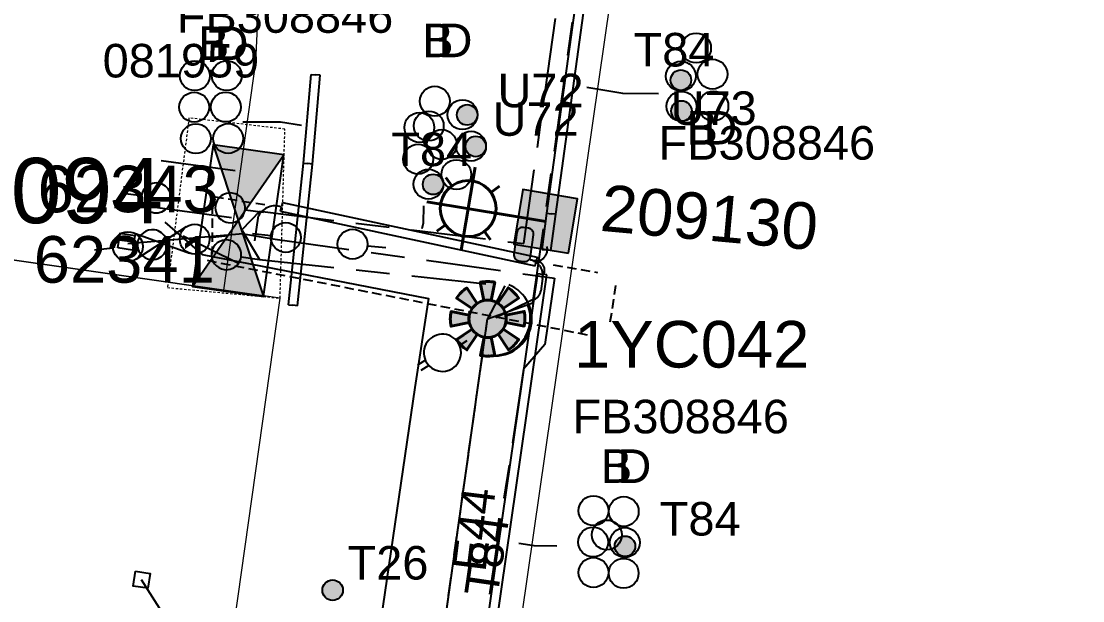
# Model space of a CAD drawing. Header units: metres. Extents: x 280709 to 281347, y 6137535 to 6138306.
# Drawn here: x 280972.4 to 281029.3, y 6137921.7 to 6137952.8 of the extents above; entities that cross this region are included whole.
import ezdxf
from ezdxf.enums import TextEntityAlignment as Align

# ---------------------------------------------------------------- set-up
doc = ezdxf.new("R2010")
doc.units = ezdxf.units.M
for name, pattern in [('Cable Exist OH', [1, 1, 0]), ('Cable Exist UG', [8.2, 4, -1.2, 1.8, -1.2]), ('DASHED', [0.75, 0.5, -0.25]), ('HIDDEN', [0.375, 0.25, -0.125]), ('HIDDEN2', [0.1875, 0.125, -0.0625])]:
    doc.linetypes.add(name, pattern=pattern)
doc.layers.get('0').update_dxf_attribs({"color": 6})
for name, color, linetype in [('_User DUCT CONFIGS', 7, 'Continuous'), ('Duct_SP_EXT', 7, 'Continuous'), ('Equip_HV_EXT', 7, 'Continuous'), ('Equip_LV_EXT', 7, 'Continuous'), ('Equip_SP_LV_EXT', 7, 'Continuous'), ('Equip_SP_SL_EXT', 7, 'Continuous'), ('Mains_HV_EXT', 7, 'Continuous'), ('Mains_LV_EXT', 7, 'Continuous'), ('Mains_SL_EXT', 7, 'Continuous'), ('OH_Details_SP_MISC', 7, 'Continuous'), ('Services_SP_EXT', 7, 'Continuous'), ('Sub_SP_EXT', 7, 'Continuous'), ('SupportsOH_SP_TR_HV_LV_SL_EXT', 7, 'Continuous'), ('SupportsUG_SP_LV_SL_EXT', 7, 'Continuous'), ('Trench_SP_EXT', 7, 'Continuous')]:
    doc.layers.add(name, color=color, linetype=linetype)
doc.layers.add('Cadastre Land Parcels_SP_EXT', color=9, linetype='Continuous', lineweight=5)
doc.layers.add('Cadastre Other Property_SP_EXT', color=9, linetype='HIDDEN', lineweight=5)
doc.layers.add('UNKNOWN_FEATURES', color=1, linetype='DASHED', plot=False)
doc.styles.add('COLUMN_LABEL', font='arial.ttf')
doc.styles.add('iecARIAL', font='arial.ttf', dxfattribs={"height": 2})
doc.styles.add('POLE_LABEL', font='arial.ttf')
doc.styles.get("Standard").update_dxf_attribs({"font": 'arial.ttf'})
doc.styles.add('SWITCH_LABEL', font='arial.ttf', dxfattribs={"height": 2.5})
doc.linetypes.add('Cable E UG', pattern='A,6,-0.5,["E",Standard,S=1.7,R=0,X=0.5,Y=-1],-2.9', length=9.4)

# ---------------------------------------------------------------- blocks, each defined once
blk = doc.blocks.new('SUB_PADMOUNT_EXT')
for points in [[(0, 0), (-3.84, 1.92), (-3.84, -1.92)], [(0, 0), (3.84, 1.92), (3.84, -1.92)]]:
    blk.add_hatch(color=256).paths.add_polyline_path(points)
for p, q in [((3.84, 1.92), (-3.84, -1.92)), ((-3.84, 1.92), (3.84, -1.92))]:
    blk.add_line(p, q)
blk.add_lwpolyline([(-3.84, -1.92), (3.84, -1.92), (3.84, 1.92), (-3.84, 1.92)], close=True)
for tag, height, flags, p in [('ASSET_NUM', 3.5, 8, (2, 2)), ('STREET_CODE', 0.2, 9, (1.5, 0)), ('OPERATING_VOLTAGE', 0.2, 9, (1.5, -0.6)), ('CONSTRUCTED_VOLTAGE', 0.2, 9, (1.5, -0.2)), ('NO_PHASES', 0.2, 9, (1.5, -0.4)), ('ORIENTATION', 0.2, 9, (1.5, -0.8)), ('OWNED_BY', 0.2, 9, (1.5, -1)), ('OPERATED_BY', 0.2, 9, (1.5, -1.2)), ('SECONDARY_VOLTAGE', 0.2, 9, (1.5, -1.6)), ('STATE', 0.2, 9, (1.5, -1.8)), ('MAINTAINED_BY', 0.2, 9, (1.5, -1.4)), ('SUBSTATION_TYPE', 0.2, 9, (1.5, -2.2)), ('PARENT', 0.2, 9, (1.5, -2)), ('USAGE', 0.2, 9, (1.5, -2.4)), ('LEGEND', 0.2, 9, (1.5, -2.6)), ('LOCATION', 0.2, 9, (1.5, -2.8)), ('STREETNAME', 0.2, 9, (1.5, -3)), ('SUBURB', 0.2, 9, (1.5, -3.2)), ('NOTES', 0.2, 9, (1.5, -3.4)), ('Z', 0.2, 1, (1.5, -3.6))]:
    blk.add_attdef(tag, text='', height=height, dxfattribs=dict(flags=flags)).set_placement(p, align=Align.MIDDLE_LEFT)
blk = doc.blocks.new('COLUMN_EXT')
blk.add_hatch(color=256).paths.add_polyline_path([(-1.485, 1.485), (-1.485, -1.485), (1.485, -1.485), (1.485, 1.485)])
blk.add_lwpolyline([(-1.485, -1.485), (1.485, -1.485), (1.485, 1.485), (-1.485, 1.485)], close=True)
for tag, height, style, flags, p in [('ASSET_NUM', 2.5, 'COLUMN_LABEL', 8, (2, 2)), ('STRUCTURE_PLANT_NUMBER', 0.2, 'POLE_LABEL', 9, (1.813, 0.031)), ('STREET_CODE', 0.2, 'COLUMN_LABEL', 9, (1.813, -0.2))]:
    blk.add_attdef(tag, text='', height=height, dxfattribs=dict(style=style, flags=flags)).set_placement(p, align=Align.MIDDLE_LEFT)
at = {"flags": 9}
for tag, p in [('OWNED_BY', (1.813, -0.6)), ('COLUMN_TYPE', (1.813, -0.4)), ('STATE', (1.813, -0.8)), ('USAGE', (1.813, -1)), ('LEGEND', (1.813, -1.2)), ('STREETNAME', (1.813, -1.6)), ('SUBURB', (1.813, -1.8)), ('LOCATION', (1.813, -1.4)), ('NOTES', (1.813, -2))]:
    blk.add_attdef(tag, text='', height=0.2, dxfattribs=at).set_placement(p, align=Align.MIDDLE_LEFT)
at = {"flags": 1}
blk.add_attdef('Z', (1.813, -2.351), '', height=0.2, dxfattribs=at)
blk = doc.blocks.new('DUCT_EXT')
blk.add_circle((0, 0.8), 0.8)
at = {"flags": 1}
blk.add_attdef('Z', (0, 0), '', height=0.2, dxfattribs=at)
at = {"flags": 9}
for tag, p in [('DUCT_CODE', (0, 0)), ('XSECT_TYPE', (0, -0.2)), ('STATE', (0, -0.6)), ('FB_REFERENCE', (0, -0.4)), ('NOTES', (0, -0.8))]:
    blk.add_attdef(tag, text='', height=0.2, dxfattribs=at).set_placement(p, align=Align.MIDDLE_LEFT)
blk = doc.blocks.new('*U72')
for p, q in [((3.127, 3.068), (3.496, 3.403)), ((3.351, 2.822), (3.719, 3.157)), ((1.674, 1.746), (1.306, 1.411)), ((1.897, 1.501), (1.529, 1.166))]:
    blk.add_line(p, q)
blk.add_lwpolyline([(1.775, 1.614, 1), (3.249, 2.954, 1)], format="xyb", close=True)
at = {"flags": 9}
for tag, p in [('ACTUAL_STATUS', (0, 0)), ('OPERATING_VOLTAGE', (0, -0.6)), ('CONSTRUCTED_VOLTAGE', (0, -0.2)), ('NO_PHASES', (0, -0.4)), ('ORIENTATION', (0, -0.8)), ('OWNED_BY', (0, -1)), ('STATE', (0, -1.2)), ('SWITCH_TYPE', (0, -1.4)), ('USAGE', (0, -1.6)), ('LEGEND', (0, -1.8)), ('NOTES', (0, -2))]:
    blk.add_attdef(tag, text='', height=0.2, dxfattribs=at).set_placement(p, align=Align.MIDDLE_LEFT)
at = {"flags": 1}
blk.add_attdef('Z', (0, 0), '', height=0.2, dxfattribs=at)
blk = doc.blocks.new('SL_LANTERN_EXT')
at = {"lineweight": 40}
for p, q in [((0, 1.968), (0, 6.468)), ((-1.459, 5.676), (-1.061, 5.278)), ((1.458, 5.676), (1.06, 5.278)), ((-2.25, 4.218), (2.25, 4.218)), ((-1.459, 2.759), (-1.061, 3.157)), ((1.458, 2.759), (1.06, 3.157)), ((0, 0), (0, 2.721))]:
    blk.add_line(p, q, dxfattribs=at)
blk.add_circle((0, 4.218), 1.5, dxfattribs=at)
at = {"style": 'iecARIAL', "flags": 9}
blk.add_attdef('ASSET_NUM', (1.5, 1.5), '', height=2.5, dxfattribs=at)
for tag, p, height, flags in [('CONSTRUCTED_VOLTAGE', (0.981, -0.653), 0.2, 9), ('CONTROL_TYPE', (0.981, -0.853), 0.2, 9), ('LANTERN_PURPOSE', (0.981, -1.053), 0.2, 9), ('LANTERN_TYPE', (0.981, -1.253), 0.2, 9), ('LNUMBER', (2.181, -3.253), 2.5, 8), ('OPERATING_VOLTAGE', (0.981, -1.653), 0.2, 9), ('ORIENTATION', (0.981, -1.853), 0.2, 9), ('NO_PHASES', (0.981, -1.453), 0.2, 9), ('OWNED_BY', (0.981, -2.053), 0.2, 9), ('STATE', (0.981, -2.253), 0.2, 9), ('USAGE', (0.981, -2.453), 0.2, 9), ('CEXIST', (0.981, -2.653), 0.2, 9), ('CNEW', (0.981, -2.853), 0.2, 9), ('CNUMBER', (0.981, -3.053), 0.2, 9), ('CREMOVE', (0.981, -3.253), 0.2, 9), ('CREPLACE', (0.981, -3.453), 0.2, 9), ('LKINGHEIGHT', (0.981, -3.653), 0.2, 9), ('LBRACKET', (0.981, -3.853), 0.2, 9), ('LBRACKETVOCAB', (0.981, -4.053), 0.2, 9), ('LCATEGORY', (0.981, -4.253), 0.2, 9), ('LCHARGE1', (0.981, -4.453), 0.2, 9), ('LCHARGE1PERCENT', (0.981, -4.653), 0.2, 9), ('LCHARGE2', (0.981, -4.853), 0.2, 9), ('LCHARGE2PERCENT', (0.981, -5.053), 0.2, 9), ('LCHARGE3', (0.981, -5.253), 0.2, 9), ('LCHARGE3PERCENT', (0.981, -5.453), 0.2, 9), ('LEXIST', (0.981, -5.653), 0.2, 9), ('LLAMP', (0.981, -5.853), 0.2, 9), ('LLAMPVOCAB', (0.981, -6.053), 0.2, 9), ('LMAST', (0.981, -6.253), 0.2, 9), ('LMASTVOCAB', (0.981, -6.453), 0.2, 9), ('LNEW', (0.981, -6.653), 0.2, 9), ('LANTNUMBER', (0.981, -6.853), 0.2, 9), ('LOUTREACH', (0.981, -7.253), 0.2, 9), ('LOUTREACHVOCAB', (0.981, -7.453), 0.2, 9), ('LRATECODE', (0.981, -7.653), 0.2, 9), ('LREMOVE', (0.981, -7.853), 0.2, 9), ('LREPLACE', (0.981, -8.053), 0.2, 9), ('LTYPE', (0.981, -8.253), 0.2, 9), ('LTYPEVOCAB', (0.981, -8.453), 0.2, 9), ('LEGEND', (0.981, -8.653), 0.2, 9), ('STREETNAME', (0.981, -9.253), 0.2, 9), ('LOCATION', (0.981, -8.853), 0.2, 9), ('NOTES', (0.981, -9.053), 0.2, 9), ('SUBURB', (0.981, -9.453), 0.2, 1)]:
    blk.add_attdef(tag, p, '', height=height, dxfattribs=dict(flags=flags))
blk = doc.blocks.new('SL_NIGHTWATCH_EXT')
at = {"lineweight": 40}
h = blk.add_hatch(color=256, dxfattribs=at)
h.paths.add_polyline_path([(0.387, 1.962, 0.098491), (-0.394, 1.961), (-0.197, 0.98, -0.098491), (0.193, 0.981)])
h.paths.add_polyline_path([(0.554, 0.832, -0.098491), (0.83, 0.557), (1.661, 1.114, 0.098491), (1.108, 1.665)])
h.paths.add_polyline_path([(0.98, 0.197, -0.098491), (0.981, -0.193), (1.962, -0.387, 0.098491), (1.961, 0.394)])
h.paths.add_polyline_path([(0.832, -0.554, -0.098491), (0.557, -0.83), (1.114, -1.661, 0.098491), (1.665, -1.108)])
h.paths.add_polyline_path([(-0.193, -0.981), (-0.387, -1.962, 0.098491), (0.394, -1.961), (0.197, -0.98, -0.098491)])
h.paths.add_polyline_path([(-0.83, -0.557), (-1.661, -1.114, 0.098491), (-1.108, -1.665), (-0.554, -0.832, -0.098491)])
h.paths.add_polyline_path([(-0.981, 0.193), (-1.962, 0.387, 0.098491), (-1.961, -0.394), (-0.98, -0.197, -0.098491)])
h.paths.add_polyline_path([(-1.114, 1.661, 0.098491), (-1.665, 1.108), (-0.832, 0.554, -0.098491), (-0.557, 0.83)])
for p, q in [((-1.165, 1.626), (-1.165, 1.626, 0)), ((-1.103, 1.644), (-1.103, 1.644, 0)), ((1.082, 1.626), (1.082, 1.626, 0)), ((1.965, -0.374), (1.965, -0.374, 0)), ((-0.856, -0.574), (-0.856, -0.574, 0)), ((0.819, -0.574), (0.819, -0.574, 0)), ((1.131, -1.65), (1.131, -1.65, 0))]:
    blk.add_line(p, q, dxfattribs=at)
for points in [[(-0.197, 0.98, -0.098491), (0.193, 0.981), (0.387, 1.962, 0.098491), (-0.394, 1.961)], [(-0.557, 0.83, 0.098491), (-0.832, 0.554), (-1.665, 1.108, -0.098491), (-1.114, 1.661)], [(0.83, 0.557), (1.661, 1.114, 0.098491), (1.108, 1.665), (0.554, 0.832, -0.098491)], [(-0.981, 0.193, 0.098491), (-0.98, -0.197), (-1.961, -0.394, -0.098491), (-1.962, 0.387)], [(0.981, -0.193), (1.962, -0.387, 0.098491), (1.961, 0.394), (0.98, 0.197, -0.098491)], [(-0.83, -0.557, 0.098491), (-0.554, -0.832), (-1.108, -1.665, -0.098491), (-1.661, -1.114)], [(0.557, -0.83), (1.114, -1.661, 0.098491), (1.665, -1.108), (0.832, -0.554, -0.098491)], [(0.197, -0.98), (0.394, -1.961, -0.098491), (-0.387, -1.962), (-0.193, -0.981, 0.098491)]]:
    blk.add_lwpolyline(points, format="xyb", close=True, dxfattribs=at)
blk.add_circle((0, 0), 1, dxfattribs=at)
blk = doc.blocks.new('CCP_EXT')
at = {"flags": 9}
for tag, p in [('OWNED_BY', (0, -1)), ('USAGE', (0, -1.2)), ('STATE', (0, -1.8)), ('LEGEND', (0, -1.4)), ('LIFE_SUPPORT', (0, -1.6)), ('NOTES', (0, -2))]:
    blk.add_attdef(tag, text='', height=0.2, dxfattribs=at).set_placement(p, align=Align.MIDDLE_LEFT)
blk.add_wipeout([(0, 0.566), (0.566, 0), (0, -0.566), (-0.566, 0)])
blk.add_lwpolyline([(-0.566, 0), (0, 0.566), (0.566, 0), (0, -0.566), (-0.566, 0)])
at = {"flags": 1}
blk.add_attdef('Z', (0, 0), '', height=0.2, dxfattribs=at)
at = {"flags": 9}
for tag, p in [('CCP_TYPE', (0, 0)), ('OPERATING_VOLTAGE', (0, -0.6)), ('CONSTRUCTED_VOLTAGE', (0, -0.2)), ('NO_PHASES', (0, -0.4)), ('ORIENTATION', (0, -0.8))]:
    blk.add_attdef(tag, text='', height=0.2, dxfattribs=at).set_placement(p, align=Align.MIDDLE_LEFT)
blk = doc.blocks.new('POLE_EXT')
blk.add_hatch(color=256).paths.add_polyline_path([(-1, 0, 1), (1, 0, 1)])
blk.add_lwpolyline([(-1, 0, 1), (1, 0, 1)], format="xyb", close=True)
for tag, height, flags, p in [('pNumber', 2.5, 8, (-17.84, 2.067)), ('OWNED_BY', 0.2, 9, (1.355, -0.4)), ('PARENT', 0.2, 9, (1.355, -0.6)), ('SPECIAL_USE', 0.2, 9, (1.355, -0.8)), ('STATE', 0.2, 9, (1.355, -1)), ('USAGE', 0.2, 9, (1.355, -1.2)), ('cLV', 0.2, 9, (1.355, -1.4)), ('hDepth', 0.2, 9, (1.355, -1.6)), ('hDia', 0.2, 9, (1.355, -1.8)), ('cHV', 0.2, 9, (1.355, -2)), ('LBRACKET', 0.2, 9, (1.355, -2.2)), ('LExisting', 0.2, 9, (1.355, -2.4)), ('LANTNUMBER', 0.2, 9, (1.355, -2.6)), ('LOther', 0.2, 9, (1.355, -2.8)), ('cLinedev', 0.2, 9, (1.355, -3.4)), ('LRemove', 0.2, 9, (1.355, -3)), ('LEGEND', 0.2, 9, (1.355, -3.2)), ('pExisting', 0.2, 9, (1.355, -3.8)), ('LOCATION', 0.2, 9, (1.355, -3.6)), ('PFNUMBER', 0.2, 9, (1.355, -4)), ('pFooting', 0.2, 9, (1.355, -4.4)), ('pNew', 0.2, 9, (1.355, -4.6)), ('NEWPFNUMBER', 0.2, 9, (1.355, -4.2)), ('pRelocate', 0.2, 9, (1.355, -5)), ('pRemove', 0.2, 9, (1.355, -5.2)), ('pReplace', 0.2, 9, (1.355, -5.4)), ('pStay', 0.2, 9, (1.355, -5.6)), ('cspan', 0.2, 9, (1.355, -6)), ('STREETNAME', 0.2, 9, (1.355, -6.2)), ('pType', 0.2, 9, (1.355, -5.8)), ('SUBURB', 0.2, 9, (1.355, -6.4)), ('NOTES', 0.2, 9, (1.355, -6.6)), ('MAINTAINED_BY', 0.2, 9, (1.355, -6.814)), ('OPERATED_BY', 0.2, 9, (1.355, -7.014))]:
    blk.add_attdef(tag, text='', height=height, dxfattribs=dict(flags=flags)).set_placement(p, align=Align.MIDDLE_LEFT)
at = {"style": 'POLE_LABEL'}
for tag, height, flags, p in [('ASSET_NUM', 2.5, 8, (2, 2)), ('STRUCTURE_PLANT_NUMBER', 0.2, 9, (1.355, 0.028)), ('STREET_CODE', 0.2, 9, (1.355, -0.2))]:
    blk.add_attdef(tag, text='', height=height, dxfattribs=dict(at, flags=flags)).set_placement(p, align=Align.MIDDLE_LEFT)
at = {"flags": 1}
blk.add_attdef('Z', (1.355, -7.328), '', height=0.2, dxfattribs=at)
blk = doc.blocks.new('HV_STJ_EXT')
h = blk.add_hatch(color=256)
edge = h.paths.add_edge_path()
edge.add_ellipse((-0.586, 0.131), major_axis=(0.226, 0.226), ratio=1, start_angle=45, end_angle=135)
edge.add_line((-0.906, 0.131), (-0.906, -0.131))
edge.add_ellipse((-0.586, -0.131), major_axis=(0.226, 0.226), ratio=1, start_angle=135, end_angle=225)
edge.add_line((-0.586, -0.451), (0.586, -0.451))
edge.add_ellipse((0.586, -0.131), major_axis=(-0.226, 0.226), ratio=1, start_angle=135, end_angle=225)
edge.add_line((0.906, -0.131), (0.906, 0.131))
edge.add_ellipse((0.586, 0.131), major_axis=(-0.226, 0.226), ratio=1, start_angle=225, end_angle=315)
edge.add_line((0.586, 0.451), (-0.586, 0.451))
blk.add_lwpolyline([(-0.906, 0.131), (-0.906, -0.131, 0.414214), (-0.586, -0.451), (0.586, -0.451, 0.414214), (0.906, -0.131), (0.906, 0.131, 0.414214), (0.586, 0.451), (-0.586, 0.451, 0.414214)], format="xyb", close=True)
for tag, flags, p in [('ORIENTATION', 9, (1.5, 0)), ('USAGE', 9, (1.5, -0.2)), ('LEGEND', 9, (1.5, -0.4)), ('NOTES', 9, (1.5, -0.6)), ('Z', 1, (1.5, -0.8))]:
    blk.add_attdef(tag, text='', height=0.2, dxfattribs=dict(flags=flags)).set_placement(p, align=Align.MIDDLE_LEFT)
blk = doc.blocks.new('LV_UG_DFUSE_OPEN_EXT')
for points in [[(1, 0), (0, 0)], [(6.2, 0.013), (7.2, 0.013)]]:
    blk.add_lwpolyline(points)
for centre in [(1.8, 0), (5.4, 0.011)]:
    blk.add_circle(centre, 0.8)
at = {"flags": 9}
for tag, p in [('ACTUAL_STATUS', (0, 0)), ('OPERATING_VOLTAGE', (0, -0.6)), ('CONSTRUCTED_VOLTAGE', (0, -0.2)), ('NO_PHASES', (0, -0.4)), ('ORIENTATION', (0, -0.8)), ('STATE', (0, -1)), ('SWITCH_TYPE', (0, -1.2)), ('USAGE', (0, -1.4)), ('NOTES', (0, -1.6))]:
    blk.add_attdef(tag, text='', height=0.2, dxfattribs=at).set_placement(p, align=Align.MIDDLE_LEFT)
at = {"flags": 1}
blk.add_attdef('Z', (0, 0), '', height=0.2, dxfattribs=at)
blk = doc.blocks.new('LV_UG_DFUSE_CLOSED_EXT')
for points in [[(5.04, 0.726), (2.156, -0.717)], [(5.049, -0.707), (2.156, 0.717)], [(1, 0), (0, 0)], [(6.2, 0.013), (7.2, 0.013)]]:
    blk.add_lwpolyline(points)
for centre in [(1.8, 0), (5.4, 0.011)]:
    blk.add_circle(centre, 0.8)
at = {"flags": 9}
for tag, p in [('ACTUAL_STATUS', (0, 0)), ('OPERATING_VOLTAGE', (0, -0.6)), ('CONSTRUCTED_VOLTAGE', (0, -0.2)), ('NO_PHASES', (0, -0.4)), ('ORIENTATION', (0, -0.8)), ('STATE', (0, -1)), ('SWITCH_TYPE', (0, -1.2)), ('USAGE', (0, -1.4)), ('NOTES', (0, -1.6))]:
    blk.add_attdef(tag, text='', height=0.2, dxfattribs=at).set_placement(p, align=Align.MIDDLE_LEFT)
at = {"flags": 1}
blk.add_attdef('Z', (0, 0), '', height=0.2, dxfattribs=at)
blk = doc.blocks.new('SWG_HOLEC_SU_EXT')
blk.add_line((1.8, -2), (5.8, -2))
for points in [[(1.8, -0.8, 1), (1.8, 0.8, 1)], [(5.8, -0.8, 1), (5.8, 0.8, 1)]]:
    blk.add_lwpolyline(points, format="xyb", close=True)
for points in [[(1, 0), (0, 0)], [(6.6, 0), (7.6, 0)]]:
    blk.add_lwpolyline(points)
at = {"style": 'SWITCH_LABEL', "flags": 8}
blk.add_attdef('ASSET_NUM', text='', height=2.5, rotation=179.9544, dxfattribs=at).set_placement((-2.4, 0), align=Align.MIDDLE_LEFT)
at = {"flags": 1}
blk.add_attdef('Z', (0, 0), '', height=0.2, dxfattribs=at)
at = {"flags": 9}
for tag, p in [('ACTUAL_STATUS', (0, -0.4)), ('CONSTRUCTED_VOLTAGE', (0, -0.6)), ('OPERATING_VOLTAGE', (0, -1)), ('ORIENTATION', (0, -1.2)), ('NO_PHASES', (0, -0.8)), ('OWNED_BY', (0, -1.4)), ('STATE', (0, -1.8)), ('PARENT', (0, -1.6)), ('SWITCH_TYPE', (0, -2)), ('USAGE', (0, -2.2)), ('STREETNAME', (0, -2.6)), ('SUBURB', (0, -2.8)), ('LOCATION', (0, -2.4)), ('NOTES', (0, -3))]:
    blk.add_attdef(tag, text='', height=0.2, dxfattribs=at).set_placement(p, align=Align.MIDDLE_LEFT)
at = {"style": 'SWITCH_LABEL', "flags": 9}
blk.add_attdef('STREET_CODE', text='', height=0.2, dxfattribs=at).set_placement((0, -0.2), align=Align.MIDDLE_LEFT)
blk = doc.blocks.new('CABLE_LARGE_EXT')
h = blk.add_hatch(color=256)
edge = h.paths.add_edge_path()
edge.add_arc((0, 0.55), 0.55, 0, 360)
blk.add_circle((0, 0.55), 0.55)
at = {"flags": 1}
blk.add_attdef('Z', (0, 0), '', height=0.2, dxfattribs=at)
at = {"flags": 9}
for tag, p in [('COND_CODE', (0, 0)), ('XSECT_SIZE', (0, -0.6)), ('STATE', (0, -0.4)), ('FB_REFERENCE', (0, -0.2)), ('NOTES', (0, -0.8))]:
    blk.add_attdef(tag, text='', height=0.2, dxfattribs=at).set_placement(p, align=Align.MIDDLE_LEFT)

msp = doc.modelspace()

# ---------------------------------------------------------------- linework, layer by layer
at = {"layer": '_User DUCT CONFIGS'}
for points in [[(281006.57, 6137948.882), (281004.66, 6137948.899), (281002.722, 6137949.214)], [(280984.284, 6137947.377), (280986.316, 6137947.375), (280987.44, 6137947.198)], [(280993.973, 6137942.876), (280993.965, 6137941.947), (280993.895, 6137941.634)], [(281001.115, 6137924.625), (280999.915, 6137924.635), (280999.087, 6137924.761)]]:
    msp.add_lwpolyline(points, dxfattribs=at)
at = {"layer": 'Cadastre Land Parcels_SP_EXT', "linetype": 'Continuous'}
for points in [[(280984.996, 6137950.595), (280986.57, 6137983.825), (280984.223, 6137989.25), (280948.237, 6137994.65), (280941.476, 6137995.665), (280896.999, 6138002.339), (280893.556, 6137999.773), (280888.53, 6137965.066), (280938.729, 6137957.537), (280936.888, 6137944.996), (280983.27, 6137938.357), (280984.996, 6137950.595)], [(281086.769, 6137935.096), (281093.081, 6137969.872), (281090.651, 6137973.273), (281011.554, 6137985.144), (281008.112, 6137982.578), (280997.012, 6137905.478), (281036.794, 6137899.515), (281078.287, 6137893.302), (281086.769, 6137935.096)], [(280986.29, 6137937.921), (280983.27, 6137938.357), (280936.888, 6137944.996), (280936.458, 6137945.057), (280935.101, 6137935.684), (280933.536, 6137924.956), (280980.44, 6137918.317), (280983.464, 6137917.88), (280986.29, 6137937.921)]]:
    msp.add_lwpolyline(points, close=True, dxfattribs=at)
at = {"layer": 'Cadastre Other Property_SP_EXT', "linetype": 'HIDDEN2'}
msp.add_lwpolyline([(280986.289, 6137937.922), (280986.546, 6137946.987), (280981.407, 6137947.585), (280980.247, 6137938.488), (280986.289, 6137937.922)], close=True, dxfattribs=at)
at = {"layer": 'Duct_SP_EXT'}
for p, q in [((281000.585, 6137942.483), (281003.748, 6137965.311)), ((281001.06, 6137942.419), (281004.224, 6137965.245)), ((280987.542, 6137945.16), (280987.959, 6137949.921)), ((280987.959, 6137949.921), (280988.198, 6137949.9)), ((280988.02, 6137945.114), (280988.437, 6137949.88)), ((280988.437, 6137949.88), (280988.198, 6137949.9)), ((280986.742, 6137937.568), (280987.542, 6137945.162)), ((280987.22, 6137937.518), (280988.02, 6137945.112)), ((280987.542, 6137945.162), (280987.542, 6137945.16)), ((280987.542, 6137945.162), (280987.781, 6137945.137)), ((280987.542, 6137945.16), (280987.781, 6137945.137)), ((280988.02, 6137945.112), (280987.781, 6137945.137)), ((280988.02, 6137945.114), (280987.781, 6137945.137)), ((280988.02, 6137945.112), (280988.02, 6137945.114)), ((280986.319, 6137942.578), (280986.37, 6137942.813)), ((280986.42, 6137943.048), (280986.37, 6137942.813)), ((280986.42, 6137943.048), (281000.069, 6137940.123)), ((280986.319, 6137942.578), (280999.969, 6137939.653)), ((281000.331, 6137940.538), (281000.585, 6137942.482)), ((281000.585, 6137942.482), (281000.585, 6137942.483)), ((281000.585, 6137942.483), (281000.823, 6137942.451)), ((281000.585, 6137942.482), (281000.823, 6137942.451)), ((281000.807, 6137940.476), (281001.061, 6137942.42)), ((281001.061, 6137942.42), (281000.823, 6137942.451)), ((281001.06, 6137942.419), (281000.823, 6137942.451)), ((281001.061, 6137942.42), (281001.06, 6137942.419)), ((281000.331, 6137940.538), (281000.569, 6137940.507)), ((281000.069, 6137940.123), (281000.019, 6137939.888)), ((281000.807, 6137940.476), (281000.569, 6137940.507)), ((280999.969, 6137939.653), (281000.019, 6137939.888)), ((280996.03, 6137910.997), (281000.109, 6137939.249)), ((280996.504, 6137910.917), (281000.584, 6137939.18)), ((281000.109, 6137939.249), (281000.346, 6137939.214)), ((281000.584, 6137939.18), (281000.346, 6137939.214)), ((280986.742, 6137937.568), (280986.981, 6137937.543)), ((280987.22, 6137937.518), (280986.981, 6137937.543))]:
    msp.add_line(p, q, dxfattribs=at)
at = {"layer": 'Mains_HV_EXT', "linetype": 'Cable Exist UG'}
for points in [[(280999.355, 6137940.844), (281002.771, 6137965.204), (281010.832, 6137964.207), (281012.222, 6137965.293)], [(280984.252, 6137941.594), (280985.195, 6137942.581), (280999.355, 6137940.844)], [(280984.256, 6137941.551), (280985.191, 6137940), (280998.332, 6137938.579), (280998.332, 6137938.579), (280997.412, 6137936.812)]]:
    msp.add_lwpolyline(points, dxfattribs=at)
at = {"layer": 'Mains_HV_EXT', "linetype": 'Cable E UG'}
msp.add_lwpolyline([(280980.117, 6137942.003), (280982.118, 6137940.269), (280994.236, 6137937.907), (280993.519, 6137933.132), (280993.519, 6137933.132), (280990.196, 6137910.411), (280991.968, 6137908.743)], dxfattribs=at)
at = {"layer": 'Mains_HV_EXT', "linetype": 'Continuous'}
msp.add_lwpolyline([(280997.442, 6137934.859, 0.905702), (280998.544, 6137938.639)], format="xyb", dxfattribs=at)
at = {"layer": 'Mains_HV_EXT', "linetype": 'Cable Exist OH'}
msp.add_lwpolyline([(280990.131, 6137886.219), (280993.478, 6137908.911), (280997.412, 6137936.812)], dxfattribs=at)
at = {"layer": 'Mains_LV_EXT', "linetype": 'Cable Exist UG'}
for points in [[(280997.412, 6137936.812), (280999.841, 6137937.679), (281003.834, 6137965.912), (281009.909, 6137964.948), (281012.222, 6137965.293)], [(280984.224, 6137941.39), (280986.021, 6137941.092), (281000.99, 6137938.994), (281000.99, 6137938.994), (281000.472, 6137935.44), (280999.343, 6137934.114), (280995.422, 6137908.363), (280993.478, 6137908.911)]]:
    msp.add_lwpolyline(points, dxfattribs=at)
at = {"layer": 'Mains_LV_EXT', "linetype": 'Continuous'}
msp.add_lwpolyline([(280997.442, 6137934.859, 0.568814), (280999.566, 6137937.563)], format="xyb", dxfattribs=at)
at = {"layer": 'Mains_LV_EXT', "linetype": 'Cable Exist OH'}
msp.add_lwpolyline([(280993.478, 6137908.911), (280997.412, 6137936.812)], dxfattribs=at)
at = {"layer": 'Mains_SL_EXT', "linetype": 'Cable Exist OH'}
msp.add_lwpolyline([(280990.131, 6137886.219), (280993.478, 6137908.911), (280997.412, 6137936.812)], dxfattribs=at)
at = {"layer": 'OH_Details_SP_MISC', "color": 7, "linetype": 'Continuous', "flags": 128}
msp.add_lwpolyline([(280990.131, 6137886.219), (280993.499, 6137908.905), (280997.412, 6137936.812)], dxfattribs=at)
at = {"layer": 'Trench_SP_EXT', "linetype": 'Cable Exist UG'}
for points in [[(280984.93, 6137941.003), (280985.131, 6137942.343), (280985.131, 6137942.343, -0.360911), (280986.37, 6137942.813)], [(281000.594, 6137940.695, -0.55091), (280999.865, 6137939.911)], [(280999.751, 6137939.942), (280999.702, 6137939.976), (280999.702, 6137939.976, -0.419756), (281000.353, 6137938.972), (281000.353, 6137938.972), (281000.261, 6137938.3), (281000.261, 6137938.3, -0.320602), (280999.82, 6137937.834), (280999.82, 6137937.834), (280997.859, 6137936.869)], [(281000.321, 6137939.06, 0.742193), (280999.865, 6137939.911)]]:
    msp.add_lwpolyline(points, format="xyb", dxfattribs=at)
msp.add_lwpolyline([(280984.027, 6137939.79), (280981.096, 6137941.24)], dxfattribs=at)
at = {"layer": 'UNKNOWN_FEATURES'}
for points in [[(280982.659, 6137942.943), (280982.652, 6137940.276)], [(280985.479, 6137942.919), (280982.834, 6137943.334)], [(280982.381, 6137939.95), (281002.768, 6137935.956)], [(281000.929, 6137939.711), (281003.296, 6137939.298)], [(281004.265, 6137938.608), (281003.938, 6137936.402)]]:
    msp.add_lwpolyline(points, dxfattribs=at)

# ---------------------------------------------------------------- block references
at = {"layer": '_User DUCT CONFIGS'}
for name, p in [('DUCT_EXT', (281008.584, 6137950.534)), ('DUCT_EXT', (280981.718, 6137949.052)), ('DUCT_EXT', (280983.43, 6137949.054)), ('DUCT_EXT', (281007.772, 6137949.026)), ('DUCT_EXT', (281009.464, 6137949.134)), ('CABLE_LARGE_EXT', (281007.773, 6137949.063)), ('DUCT_EXT', (280981.684, 6137947.363)), ('DUCT_EXT', (280983.379, 6137947.368)), ('DUCT_EXT', (281007.803, 6137947.408)), ('CABLE_LARGE_EXT', (281007.803, 6137947.408)), ('DUCT_EXT', (281009.514, 6137947.423)), ('DUCT_EXT', (280994.256, 6137946.354)), ('DUCT_EXT', (280981.777, 6137945.675)), ('DUCT_EXT', (280983.506, 6137945.679)), ('DUCT_EXT', (281003.087, 6137925.724)), ('DUCT_EXT', (281004.708, 6137925.683)), ('DUCT_EXT', (281003.803, 6137924.423)), ('DUCT_EXT', (281003.066, 6137924.043)), ('DUCT_EXT', (281004.766, 6137924.014)), ('CABLE_LARGE_EXT', (281004.778, 6137924.066)), ('DUCT_EXT', (281003.085, 6137922.408)), ('DUCT_EXT', (281004.703, 6137922.365))]:
    msp.add_blockref(name, p, dxfattribs=at)
for name, p, rotation in [('DUCT_EXT', (280995.38, 6137948.449), 87.69093721312433), ('DUCT_EXT', (280996.866, 6137947.727), 87.69093721312433), ('CABLE_LARGE_EXT', (280996.866, 6137947.727), 87.69093721312433), ('DUCT_EXT', (280994.554, 6137947.04), 87.69093721312433), ('DUCT_EXT', (280995.752, 6137946.125), 87.69093721312433), ('DUCT_EXT', (280997.325, 6137946.036), 87.69093721312433), ('CABLE_LARGE_EXT', (280997.325, 6137946.036), 87.69093721312433), ('DUCT_EXT', (280994.485, 6137945.339), 87.69093721312433), ('DUCT_EXT', (280996.537, 6137944.512), 87.69093721312433), ('DUCT_EXT', (280995.04, 6137944), 87.69093721312433), ('CABLE_LARGE_EXT', (280995.04, 6137944), 87.69093721312433), ('CABLE_LARGE_EXT', (280989.657, 6137922.252), 89.11176452156278)]:
    msp.add_blockref(name, p, dxfattribs=dict(at, rotation=rotation))
at = {"layer": 'Equip_HV_EXT', "rotation": 82.21525688656892}
msp.add_blockref('HV_STJ_EXT', (280999.346, 6137940.798), dxfattribs=at)
at = {"layer": 'Equip_LV_EXT', "rotation": 354.0535256852114}
msp.add_blockref('LV_UG_DFUSE_OPEN_EXT', (280984.803, 6137941.363), dxfattribs=at)
at = {"layer": 'Equip_SP_LV_EXT', "rotation": 170.6296507335048}
msp.add_blockref('*U72', (280997.841, 6137936.836), dxfattribs=at)
at = {"layer": 'Equip_SP_SL_EXT', "rotation": 80.59342567557276}
msp.add_blockref('SL_LANTERN_EXT', (281000.53, 6137942.033), dxfattribs=at)
at = {"layer": 'Equip_SP_SL_EXT'}
msp.add_blockref('SL_NIGHTWATCH_EXT', (280997.412, 6137936.812), dxfattribs=at)
at = {"layer": 'Sub_SP_EXT'}
ref = msp.add_blockref('SUB_PADMOUNT_EXT', (280984.048, 6137942.078), dxfattribs=dict(at, rotation=81.82355709951044))
ref.add_attrib('ASSET_NUM', '26094', dxfattribs={"layer": '0', "height": 3.5}).set_placement((280980.012, 6137940.89), align=Align.BOTTOM_RIGHT)
at = {"layer": 'SupportsOH_SP_TR_HV_LV_SL_EXT'}
ref = msp.add_blockref('POLE_EXT', (280997.412, 6137936.812), dxfattribs=at)
ref.add_attrib('ASSET_NUM', '1YC042', dxfattribs={"layer": '0', "height": 2.5, "style": 'POLE_LABEL'}).set_placement((281002.042, 6137936.698), align=Align.TOP_LEFT)
at = {"layer": 'SupportsUG_SP_LV_SL_EXT'}
ref = msp.add_blockref('COLUMN_EXT', (281000.53, 6137942.033), dxfattribs=dict(at, rotation=80.59342567557276))
ref.add_attrib('ASSET_NUM', '209130', dxfattribs={"layer": '0', "height": 2.5, "rotation": 354.8106, "style": 'COLUMN_LABEL'}).set_placement((281003.501, 6137942.783), align=Align.MIDDLE_LEFT)

# ---------------------------------------------------------------- texts
at = {"layer": '_User DUCT CONFIGS'}
for s, p in [('FB308846', (280980.752, 6137952.15)), ('B', (280981.889, 6137950.69)), ('D', (280982.778, 6137950.691)), ('B', (280993.911, 6137950.843)), ('D', (280994.784, 6137950.842)), ('T84', (281005.236, 6137950.345)), ('U72', (280997.944, 6137948.156)), ('U73', (281007.221, 6137947.21)), ('U72', (280997.677, 6137946.629)), ('B', (281008.079, 6137946.156)), ('D', (281008.976, 6137946.161)), ('T84', (280992.25, 6137945.004)), ('FB308846', (281006.577, 6137945.348)), ('FB308846', (281001.958, 6137930.672)), ('B', (281003.484, 6137928.015)), ('D', (281004.37, 6137928.01)), ('T84', (281006.639, 6137925.19)), ('T26', (280989.906, 6137922.83))]:
    msp.add_text(s, height=1.8, dxfattribs=at).set_placement(p)
at = {"layer": 'Cadastre Other Property_SP_EXT'}
msp.add_text('081959', height=1.8, dxfattribs=at).set_placement((280976.779, 6137949.756))
at = {"layer": 'Mains_LV_EXT'}
for s, rotation, p in [('E44', 82.8718, (280997.291, 6137923.197)), ('T84', 81.6773, (280997.939, 6137921.835))]:
    msp.add_text(s, height=1.8, rotation=rotation, dxfattribs=at).set_placement(p)

# ---------------------------------------------------------------- next in the draw order: block references
at = {"layer": 'Services_SP_EXT'}
for p, rotation in [((280978.052, 6137940.952), 36.00000006831309), ((280978.869, 6137922.82), 306.5163187603352)]:
    msp.add_blockref('CCP_EXT', p, dxfattribs=dict(at, rotation=rotation))

# ---------------------------------------------------------------- next in the draw order: linework, layer by layer
for points in [[(280984.317, 6137941.37), (280978.136, 6137940.829)], [(280982.439, 6137917.184), (280978.869, 6137922.82)]]:
    msp.add_lwpolyline(points, dxfattribs=at)

# ---------------------------------------------------------------- next in the draw order: block references
at = {"layer": 'Equip_HV_EXT'}
ref = msp.add_blockref('SWG_HOLEC_SU_EXT', (280985.4, 6137942.527), dxfattribs=dict(at, rotation=172.3758073810248))
ref.add_attrib('ASSET_NUM', '62343', dxfattribs={"layer": '0', "height": 2.5, "style": 'SWITCH_LABEL'}).set_placement((280983.001, 6137943.777), align=Align.MIDDLE_RIGHT)
ref = msp.add_blockref('SWG_HOLEC_SU_EXT', (280985.191, 6137940), dxfattribs=dict(at, rotation=172.162386096848))
ref.add_attrib('ASSET_NUM', '62341', dxfattribs={"layer": '0', "height": 2.5, "style": 'SWITCH_LABEL'}).set_placement((280982.792, 6137941.25), align=Align.TOP_RIGHT)
at = {"layer": 'Equip_LV_EXT', "rotation": 186.2078277106471}
msp.add_blockref('LV_UG_DFUSE_CLOSED_EXT', (280983.501, 6137941.279), dxfattribs=at)

doc.saveas('drawing.dxf')
